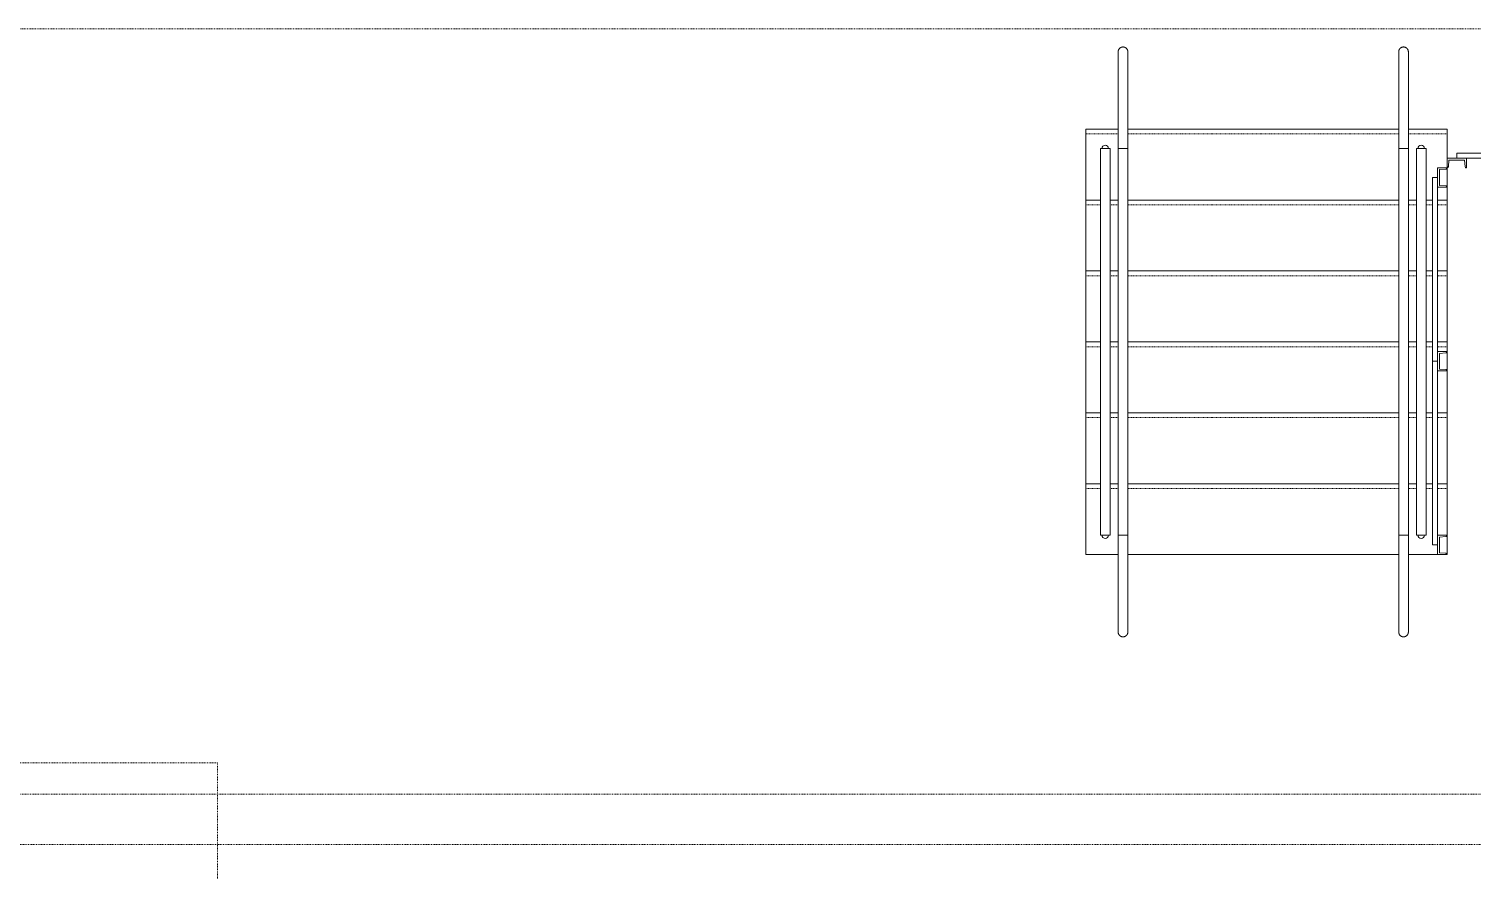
# Model space of a CAD drawing. Header units: inches. Extents: x -4010 to -1814, y 9846 to 12241.
# Drawn here: x -2524.9 to -2301.1, y 12110.2 to 12240.7 of the extents above; entities that cross this region are included whole.
import ezdxf

# ---------------------------------------------------------------- set-up
doc = ezdxf.new("R2010")
doc.units = ezdxf.units.IN
doc.header["$MEASUREMENT"] = 0
for name, pattern in [('Aligning Line 1_8_', [0.25, 0.125, -0.125]), ('Aligning Line 1_8__2_', [0.25, 0.125, -0.125]), ('Dash_2_', [0.25, 0.125, -0.125]), ('Overhead 1_16_', [0.101562, 0.0625, -0.039062])]:
    doc.linetypes.add(name, pattern=pattern)
for name, color, linetype, lineweight in [('0-1', 7, 'Continuous', 5), ('0-2', 7, 'Continuous', 9), ('A-FLOR-HRAL-1', 7, 'Continuous', 9), ('A-GLAZ-CURT-1', 7, 'Continuous', 9), ('A-GLAZ-CWMG-1', 7, 'Continuous', 9), ('G-ANNO-SYMB', 111, 'Aligning Line 1_8_', 9), ('G-ANNO-SYMB-1', 147, 'Aligning Line 1_8_', 9), ('G-ANNO-SYMB-2', 147, 'Aligning Line 1_8__2_', 9), ('G-ANNO-SYMB-4', 111, 'Dash_2_', 9), ('S-STRS-1', 7, 'Continuous', 9), ('S-STRS-2', 7, 'Overhead 1_16_', 9)]:
    doc.layers.add(name, color=color, linetype=linetype, lineweight=lineweight)

# ---------------------------------------------------------------- blocks, each defined once
blk = doc.blocks.new('Horizontal_Siding - Horizontal_Siding-2850239-UNIT PLANS - 1ST FLOOR')
at = {"layer": 'A-GLAZ-CURT-1'}
for p, q in [((-14.25, -2.25), (-14.25, -1.5)), ((-12.75, -1.5), (12.75, -1.5)), ((14.25, -1.5), (14.25, -2.25)), ((14.25, -2.25), (-14.25, -2.25))]:
    blk.add_line(p, q, dxfattribs=at)
blk = doc.blocks.new('Rectangular Mullion - RAILING POST-2669756-UNIT PLANS - 1ST FLOOR')
at = {"layer": 'A-GLAZ-CWMG-1'}
for p, q in [((-1.5, 1.5), (1.5, 1.5)), ((-1.5, 0), (-1.5, 1.5)), ((-1.22, 1.18), (-1.29, 0.21)), ((1.22, 1.18), (-1.22, 1.18)), ((1.29, 0.21), (1.22, 1.18)), ((1.5, 1.5), (1.5, 0))]:
    blk.add_line(p, q, dxfattribs=at)
for centre, radius, start, end in [((-1.5, 0.21), 0.21, 270, 0.528), ((1.5, 0.21), 0.211, 179.472, 270)]:
    blk.add_arc(centre, radius, start, end, dxfattribs=at)
blk = doc.blocks.new('Rectangular Mullion - RAILING POST-2680128-UNIT PLANS - 1ST FLOOR')
at = {"layer": 'A-GLAZ-CWMG-1'}
for p, q in [((-3, 1.5), (0, 1.5)), ((-3, 0), (-3, 1.5)), ((-2.72, 1.18), (-2.79, 0.21)), ((-0.28, 1.18), (-2.72, 1.18)), ((-0.21, 0.21), (-0.28, 1.18)), ((0, 1.5), (0, 0))]:
    blk.add_line(p, q, dxfattribs=at)
for centre, radius, start, end in [((-3, 0.21), 0.21, 270, 0.528), ((0, 0.21), 0.211, 179.472, 270)]:
    blk.add_arc(centre, radius, start, end, dxfattribs=at)
blk = doc.blocks.new('Rectangular Mullion - RAILING POST-2806294-UNIT PLANS - 1ST FLOOR')
at = {"layer": 'A-GLAZ-CWMG-1'}
for p, q in [((0, 1.5), (-3, 1.5)), ((-3, 1.5), (-3, 0)), ((-2.79, 0.21), (-2.72, 1.18)), ((-2.72, 1.18), (-0.28, 1.18)), ((-0.28, 1.18), (-0.21, 0.21)), ((0, 0), (0, 1.5))]:
    blk.add_line(p, q, dxfattribs=at)
for centre, start, end in [((-3, 0.21), 270, 0.528), ((0, 0.21), 179.472, 270)]:
    blk.add_arc(centre, 0.21, start, end, dxfattribs=at)
blk = doc.blocks.new('Horizontal_Siding - Horizontal_Siding-2852189-UNIT PLANS - 1ST FLOOR')
at = {"layer": 'A-GLAZ-CURT-1'}
for p, q in [((-16.44, 2.25), (16.44, 2.25)), ((-16.44, 1.5), (-16.44, 2.25)), ((16.44, 2.25), (16.44, 1.5)), ((14.94, 1.5), (-14.94, 1.5))]:
    blk.add_line(p, q, dxfattribs=at)
blk = doc.blocks.new('Rectangular Mullion - RAILING POST-2806288-UNIT PLANS - 1ST FLOOR')
at = {"layer": 'A-GLAZ-CWMG-1'}
for p, q in [((-3, 0), (-3, -1.5)), ((0, -1.5), (0, 0)), ((-3, -1.5), (0, -1.5)), ((-2.72, -1.18), (-2.79, -0.21)), ((-0.28, -1.18), (-2.72, -1.18)), ((-0.21, -0.21), (-0.28, -1.18))]:
    blk.add_line(p, q, dxfattribs=at)
for centre, radius, start, end in [((-3, -0.21), 0.211, 359.472, 90), ((0, -0.21), 0.21, 90, 180.528)]:
    blk.add_arc(centre, radius, start, end, dxfattribs=at)
blk = doc.blocks.new('Railing - 1_-2850776-UNIT PLANS - 1ST FLOOR')
at = {"layer": 'A-FLOR-HRAL-1'}
for p, q in [((2, 11), (2, 0)), ((3.5, 0), (3.5, 11))]:
    blk.add_line(p, q, dxfattribs=at)
at = {"layer": 'A-FLOR-HRAL-1', "flags": 128}
for points in [[(2, 15), (2, 15.03), (2, 15.06), (2.01, 15.09), (2.01, 15.12), (2.01, 15.15), (2.02, 15.18), (2.03, 15.21), (2.04, 15.24), (2.05, 15.26), (2.06, 15.29), (2.07, 15.32), (2.08, 15.35), (2.1, 15.37), (2.11, 15.4), (2.13, 15.42), (2.15, 15.45), (2.17, 15.47), (2.19, 15.49), (2.21, 15.52), (2.23, 15.54), (2.25, 15.56), (2.27, 15.58), (2.3, 15.6), (2.32, 15.61), (2.34, 15.63), (2.37, 15.65), (2.4, 15.66), (2.42, 15.68), (2.45, 15.69), (2.48, 15.7), (2.51, 15.71), (2.53, 15.72), (2.56, 15.73), (2.59, 15.73), (2.62, 15.74), (2.65, 15.74), (2.68, 15.75), (2.71, 15.75), (2.74, 15.75)], [(2.75, 15.75), (2.78, 15.75), (2.81, 15.75), (2.84, 15.74), (2.87, 15.74), (2.9, 15.74), (2.93, 15.73), (2.96, 15.72), (2.99, 15.71), (3.01, 15.7), (3.04, 15.69), (3.07, 15.68), (3.1, 15.67), (3.12, 15.65), (3.15, 15.64), (3.17, 15.62), (3.2, 15.6), (3.22, 15.58), (3.24, 15.56), (3.27, 15.54), (3.29, 15.52), (3.31, 15.5), (3.33, 15.48), (3.35, 15.45), (3.36, 15.43), (3.38, 15.41), (3.4, 15.38), (3.41, 15.35), (3.43, 15.33), (3.44, 15.3), (3.45, 15.27), (3.46, 15.24), (3.47, 15.22), (3.48, 15.19), (3.48, 15.16), (3.49, 15.13), (3.49, 15.1), (3.5, 15.07), (3.5, 15.04), (3.5, 15.01)], [(2, 15), (2, 15), (2, 14.99), (2, 14.97), (2, 14.95), (2, 14.92), (2, 14.89), (2, 14.84), (2, 14.8), (2, 14.74), (2, 14.68), (2, 14.62), (2, 14.55), (2, 14.47), (2, 14.39), (2, 14.3), (2, 14.21), (2, 14.11), (2, 14.01), (2, 13.9), (2, 13.79), (2, 13.67), (2, 13.55), (2, 13.42), (2, 13.29), (2, 13.16), (2, 13.02), (2, 12.89), (2, 12.74), (2, 12.6), (2, 12.45), (2, 12.3), (2, 12.15), (2, 11.99), (2, 11.84), (2, 11.68), (2, 11.52), (2, 11.36), (2, 11.2), (2, 11.04), (2, 11)], [(2, 14.5), (2, 14.53), (2, 14.6), (2, 14.67), (2, 14.73), (2, 14.78), (2, 14.83), (2, 14.87), (2, 14.91), (2, 14.94), (2, 14.97), (2, 14.98), (2, 14.99), (2, 15)], [(3.5, 11), (3.5, 11.16), (3.5, 11.32), (3.5, 11.48), (3.5, 11.64), (3.5, 11.79), (3.5, 11.95), (3.5, 12.11), (3.5, 12.26), (3.5, 12.41), (3.5, 12.56), (3.5, 12.7), (3.5, 12.85), (3.5, 12.99), (3.5, 13.12), (3.5, 13.26), (3.5, 13.39), (3.5, 13.52), (3.5, 13.64), (3.5, 13.76), (3.5, 13.87), (3.5, 13.98), (3.5, 14.08), (3.5, 14.18), (3.5, 14.28), (3.5, 14.37), (3.5, 14.45), (3.5, 14.53), (3.5, 14.6), (3.5, 14.67), (3.5, 14.73), (3.5, 14.78), (3.5, 14.83), (3.5, 14.87), (3.5, 14.91), (3.5, 14.94), (3.5, 14.97), (3.5, 14.98), (3.5, 14.99), (3.5, 15), (3.5, 15)], [(3.5, 15), (3.5, 14.99), (3.5, 14.97), (3.5, 14.95), (3.5, 14.92), (3.5, 14.89), (3.5, 14.84), (3.5, 14.8), (3.5, 14.74), (3.5, 14.68), (3.5, 14.62), (3.5, 14.55), (3.5, 14.52)], [(3.5, 14.07), (3.5, 14.01), (3.5, 13.9), (3.5, 13.79), (3.5, 13.67), (3.5, 13.55), (3.5, 13.42), (3.5, 13.29), (3.5, 13.16), (3.5, 13.02), (3.5, 12.89), (3.5, 12.74), (3.5, 12.6), (3.5, 12.45), (3.5, 12.3), (3.5, 12.15), (3.5, 11.99), (3.5, 11.84), (3.5, 11.68), (3.5, 11.52), (3.5, 11.36), (3.5, 11.2), (3.5, 11.04), (3.5, 11)], [(2, 11), (2, 11.16), (2, 11.32), (2, 11.48), (2, 11.64), (2, 11.79), (2, 11.95), (2, 12.11), (2, 12.26), (2, 12.41), (2, 12.56), (2, 12.7), (2, 12.85), (2, 12.94)]]:
    blk.add_lwpolyline(points, dxfattribs=at)
at = {"layer": 'A-FLOR-HRAL-1'}
blk.add_arc((0, 0), 0.5, 360, 180, dxfattribs=at)
blk = doc.blocks.new('Railing - 1_-2850778-UNIT PLANS - 1ST FLOOR')
at = {"layer": 'A-FLOR-HRAL-1'}
for p, q in [((2, 0), (2, -11)), ((3.5, -11), (3.5, 0))]:
    blk.add_line(p, q, dxfattribs=at)
at = {"layer": 'A-FLOR-HRAL-1', "flags": 128}
for points in [[(2, -12.94), (2, -12.89), (2, -12.74), (2, -12.6), (2, -12.45), (2, -12.3), (2, -12.15), (2, -11.99), (2, -11.84), (2, -11.68), (2, -11.52), (2, -11.36), (2, -11.2), (2, -11.04), (2, -11)], [(2, -11), (2, -11.16), (2, -11.32), (2, -11.48), (2, -11.64), (2, -11.79), (2, -11.95), (2, -12.11), (2, -12.26), (2, -12.41), (2, -12.56), (2, -12.7), (2, -12.85), (2, -12.99), (2, -13.12), (2, -13.26), (2, -13.39), (2, -13.52), (2, -13.64), (2, -13.76), (2, -13.87), (2, -13.98), (2, -14.08), (2, -14.18), (2, -14.28), (2, -14.37), (2, -14.45), (2, -14.53), (2, -14.6), (2, -14.67), (2, -14.73), (2, -14.78), (2, -14.83), (2, -14.87), (2, -14.91), (2, -14.94), (2, -14.97), (2, -14.98), (2, -14.99), (2, -15), (2, -15)], [(3.5, -11), (3.5, -11.16), (3.5, -11.32), (3.5, -11.48), (3.5, -11.64), (3.5, -11.79), (3.5, -11.95), (3.5, -12.11), (3.5, -12.26), (3.5, -12.41), (3.5, -12.56), (3.5, -12.7), (3.5, -12.85)], [(3.5, -15), (3.5, -15), (3.5, -14.99), (3.5, -14.97), (3.5, -14.95), (3.5, -14.92), (3.5, -14.89), (3.5, -14.84), (3.5, -14.8), (3.5, -14.74), (3.5, -14.68), (3.5, -14.62), (3.5, -14.55), (3.5, -14.47), (3.5, -14.39), (3.5, -14.3), (3.5, -14.21), (3.5, -14.11), (3.5, -14.01), (3.5, -13.9), (3.5, -13.79), (3.5, -13.67), (3.5, -13.55), (3.5, -13.42), (3.5, -13.29), (3.5, -13.16), (3.5, -13.02), (3.5, -12.89), (3.5, -12.74), (3.5, -12.6), (3.5, -12.45), (3.5, -12.3), (3.5, -12.15), (3.5, -11.99), (3.5, -11.84), (3.5, -11.68), (3.5, -11.52), (3.5, -11.36), (3.5, -11.2), (3.5, -11.04), (3.5, -11)], [(2, -15), (2, -14.99), (2, -14.97), (2, -14.95), (2, -14.92), (2, -14.89), (2, -14.84), (2, -14.8), (2, -14.74), (2, -14.68), (2, -14.62), (2, -14.55), (2, -14.5)], [(2.75, -15.75), (2.72, -15.75), (2.69, -15.75), (2.66, -15.74), (2.63, -15.74), (2.6, -15.74), (2.57, -15.73), (2.54, -15.72), (2.51, -15.71), (2.49, -15.7), (2.46, -15.69), (2.43, -15.68), (2.4, -15.67), (2.38, -15.65), (2.35, -15.64), (2.33, -15.62), (2.3, -15.6), (2.28, -15.58), (2.26, -15.56), (2.23, -15.54), (2.21, -15.52), (2.19, -15.5), (2.17, -15.48), (2.15, -15.45), (2.14, -15.43), (2.12, -15.41), (2.1, -15.38), (2.09, -15.35), (2.07, -15.33), (2.06, -15.3), (2.05, -15.27), (2.04, -15.24), (2.03, -15.22), (2.02, -15.19), (2.02, -15.16), (2.01, -15.13), (2.01, -15.1), (2, -15.07), (2, -15.04), (2, -15.01)], [(3.5, -15), (3.5, -15.03), (3.5, -15.06), (3.49, -15.09), (3.49, -15.12), (3.49, -15.15), (3.48, -15.18), (3.47, -15.21), (3.46, -15.24), (3.45, -15.26), (3.44, -15.29), (3.43, -15.32), (3.42, -15.35), (3.4, -15.37), (3.39, -15.4), (3.37, -15.42), (3.35, -15.45), (3.33, -15.47), (3.31, -15.49), (3.29, -15.52), (3.27, -15.54), (3.25, -15.56), (3.23, -15.58), (3.2, -15.6), (3.18, -15.61), (3.16, -15.63), (3.13, -15.65), (3.1, -15.66), (3.08, -15.68), (3.05, -15.69), (3.02, -15.7), (2.99, -15.71), (2.97, -15.72), (2.94, -15.73), (2.91, -15.73), (2.88, -15.74), (2.85, -15.74), (2.82, -15.75), (2.79, -15.75), (2.76, -15.75)], [(3.5, -13.54), (3.5, -13.64), (3.5, -13.76), (3.5, -13.87), (3.5, -13.98), (3.5, -14.08), (3.5, -14.18), (3.5, -14.28), (3.5, -14.37), (3.5, -14.45), (3.5, -14.53), (3.5, -14.6), (3.5, -14.67), (3.5, -14.73), (3.5, -14.78), (3.5, -14.83), (3.5, -14.87), (3.5, -14.91), (3.5, -14.94), (3.5, -14.97), (3.5, -14.98), (3.5, -14.99), (3.5, -15)]]:
    blk.add_lwpolyline(points, dxfattribs=at)
at = {"layer": 'A-FLOR-HRAL-1'}
blk.add_arc((0, 0), 0.5, 180, 360, dxfattribs=at)
blk = doc.blocks.new('Railing - Railing-2852121-UNIT PLANS - 1ST FLOOR')
at = {"layer": 'A-FLOR-HRAL-1'}
for p, q in [((-2358.7, 12222.19), (-2357.2, 12222.19)), ((-2358.7, 12222.19), (-2358.7, 12162.19)), ((-2357.2, 12222.19), (-2357.2, 12162.19)), ((-2355.95, 12222.19), (-2354.45, 12222.19)), ((-2355.95, 12222.19), (-2355.95, 12162.19)), ((-2354.45, 12222.19), (-2354.45, 12162.19)), ((-2357.2, 12162.19), (-2358.7, 12162.19)), ((-2354.45, 12162.19), (-2355.95, 12162.19))]:
    blk.add_line(p, q, dxfattribs=at)
for name, p in [('Railing - 1_-2850776-UNIT PLANS - 1ST FLOOR', (-2357.95, 12222.19)), ('Railing - 1_-2850778-UNIT PLANS - 1ST FLOOR', (-2357.95, 12162.19))]:
    blk.add_blockref(name, p)
blk = doc.blocks.new('Railing - 1_-V46-UNIT PLANS - 1ST FLOOR')
at = {"layer": 'A-FLOR-HRAL-1'}
for p, q in [((2, 11), (2, 0)), ((3.5, 0), (3.5, 11))]:
    blk.add_line(p, q, dxfattribs=at)
at = {"layer": 'A-FLOR-HRAL-1', "flags": 128}
for points in [[(2.1, 15.37), (2.11, 15.4), (2.13, 15.42), (2.15, 15.45), (2.17, 15.47), (2.19, 15.49), (2.21, 15.52), (2.23, 15.54), (2.25, 15.56), (2.27, 15.58), (2.3, 15.6), (2.32, 15.61), (2.34, 15.63), (2.37, 15.65), (2.4, 15.66), (2.42, 15.68), (2.45, 15.69), (2.48, 15.7), (2.51, 15.71), (2.53, 15.72), (2.56, 15.73), (2.59, 15.73), (2.62, 15.74), (2.65, 15.74), (2.68, 15.75), (2.71, 15.75), (2.74, 15.75)], [(2.75, 15.75), (2.78, 15.75), (2.81, 15.75), (2.84, 15.74), (2.87, 15.74), (2.9, 15.74), (2.93, 15.73), (2.96, 15.72), (2.99, 15.71), (3.01, 15.7), (3.04, 15.69), (3.07, 15.68), (3.1, 15.67), (3.12, 15.65), (3.15, 15.64), (3.17, 15.62), (3.2, 15.6), (3.22, 15.58), (3.24, 15.56), (3.27, 15.54), (3.29, 15.52), (3.31, 15.5), (3.33, 15.48), (3.35, 15.45), (3.36, 15.43), (3.38, 15.41), (3.4, 15.38), (3.41, 15.35), (3.43, 15.33), (3.44, 15.3), (3.45, 15.27), (3.46, 15.24), (3.47, 15.22), (3.48, 15.19), (3.48, 15.16), (3.49, 15.13), (3.49, 15.1), (3.5, 15.07), (3.5, 15.04), (3.5, 15.01)], [(2, 15), (2, 15.03), (2, 15.06), (2.01, 15.09), (2.01, 15.12), (2.01, 15.15), (2.02, 15.18), (2.03, 15.21), (2.04, 15.24), (2.05, 15.26), (2.06, 15.29), (2.07, 15.32), (2.08, 15.35), (2.09, 15.36)], [(2, 15), (2, 15), (2, 14.99), (2, 14.97), (2, 14.95), (2, 14.92), (2, 14.89), (2, 14.84), (2, 14.8), (2, 14.74), (2, 14.68), (2, 14.62), (2, 14.55), (2, 14.47), (2, 14.39), (2, 14.3), (2, 14.21), (2, 14.11), (2, 14.01), (2, 13.9), (2, 13.79), (2, 13.67), (2, 13.55), (2, 13.42), (2, 13.29), (2, 13.16), (2, 13.02), (2, 12.89), (2, 12.74), (2, 12.6), (2, 12.45), (2, 12.3), (2, 12.15), (2, 11.99), (2, 11.84), (2, 11.68), (2, 11.52), (2, 11.36), (2, 11.2), (2, 11.04), (2, 11)], [(2, 14.5), (2, 14.53), (2, 14.6), (2, 14.67), (2, 14.73), (2, 14.78), (2, 14.83), (2, 14.87), (2, 14.91), (2, 14.94), (2, 14.97), (2, 14.98), (2, 14.99), (2, 15)], [(3.5, 11), (3.5, 11.16), (3.5, 11.32), (3.5, 11.48), (3.5, 11.64), (3.5, 11.79), (3.5, 11.95), (3.5, 12.11), (3.5, 12.26), (3.5, 12.41), (3.5, 12.56), (3.5, 12.7), (3.5, 12.85), (3.5, 12.99), (3.5, 13.12), (3.5, 13.26), (3.5, 13.39), (3.5, 13.52), (3.5, 13.64), (3.5, 13.76), (3.5, 13.87), (3.5, 13.98), (3.5, 14.08), (3.5, 14.18), (3.5, 14.28), (3.5, 14.37), (3.5, 14.45), (3.5, 14.53), (3.5, 14.6), (3.5, 14.67), (3.5, 14.73), (3.5, 14.78), (3.5, 14.83), (3.5, 14.87), (3.5, 14.91), (3.5, 14.94), (3.5, 14.97), (3.5, 14.98), (3.5, 14.99), (3.5, 15), (3.5, 15)], [(3.5, 15), (3.5, 14.99), (3.5, 14.97), (3.5, 14.95), (3.5, 14.92), (3.5, 14.89), (3.5, 14.84), (3.5, 14.8), (3.5, 14.74), (3.5, 14.68), (3.5, 14.62), (3.5, 14.55), (3.5, 14.52)], [(3.5, 14.07), (3.5, 14.01), (3.5, 13.9), (3.5, 13.79), (3.5, 13.67), (3.5, 13.55), (3.5, 13.42), (3.5, 13.29), (3.5, 13.16), (3.5, 13.02), (3.5, 12.89), (3.5, 12.74), (3.5, 12.6), (3.5, 12.45), (3.5, 12.3), (3.5, 12.15), (3.5, 11.99), (3.5, 11.84), (3.5, 11.68), (3.5, 11.52), (3.5, 11.36), (3.5, 11.2), (3.5, 11.04), (3.5, 11)], [(2, 11), (2, 11.16), (2, 11.32), (2, 11.48), (2, 11.64), (2, 11.79), (2, 11.95), (2, 12.11), (2, 12.26), (2, 12.41), (2, 12.56), (2, 12.7), (2, 12.85), (2, 12.94)]]:
    blk.add_lwpolyline(points, dxfattribs=at)
at = {"layer": 'A-FLOR-HRAL-1'}
blk.add_arc((0, 0), 0.5, 360, 180, dxfattribs=at)
blk = doc.blocks.new('Railing - Railing-2852128-UNIT PLANS - 1ST FLOOR')
at = {"layer": 'A-FLOR-HRAL-1'}
for p, q in [((-2312.45, 12222.19), (-2310.95, 12222.19)), ((-2312.45, 12222.19), (-2312.45, 12162.19)), ((-2310.95, 12222.19), (-2310.95, 12162.19)), ((-2309.7, 12222.19), (-2308.2, 12222.19)), ((-2309.7, 12222.19), (-2309.7, 12162.19)), ((-2308.2, 12222.19), (-2308.2, 12162.19)), ((-2310.95, 12162.19), (-2312.45, 12162.19)), ((-2308.2, 12162.19), (-2309.7, 12162.19))]:
    blk.add_line(p, q, dxfattribs=at)
at = {"extrusion": (0, 0, -1), "zscale": -1}
for name, p in [('Railing - 1_-V46-UNIT PLANS - 1ST FLOOR', (2308.95, 12222.19)), ('Railing - 1_-2850778-UNIT PLANS - 1ST FLOOR', (2308.95, 12162.19))]:
    blk.add_blockref(name, p, dxfattribs=at)
blk = doc.blocks.new('CTR - 1st Phase - Shell_rvt-1-UNIT PLANS - 1ST FLOOR')
at = {"layer": 'S-STRS-1'}
for p, q in [((-2355.95, 12225.19), (-2360.95, 12225.19)), ((-2360.95, 12225.19), (-2360.95, 12214.19)), ((-2312.45, 12225.19), (-2354.45, 12225.19)), ((-2304.95, 12225.19), (-2310.95, 12225.19)), ((-2304.95, 12225.19), (-2304.95, 12220.69)), ((-2304.95, 12219.19), (-2304.95, 12214.19)), ((-2360.95, 12214.19), (-2360.95, 12203.19)), ((-2358.7, 12214.19), (-2360.95, 12214.19)), ((-2355.95, 12214.19), (-2357.2, 12214.19)), ((-2312.45, 12214.19), (-2354.45, 12214.19)), ((-2309.7, 12214.19), (-2310.95, 12214.19)), ((-2307.2, 12214.19), (-2308.2, 12214.19)), ((-2304.95, 12214.19), (-2306.45, 12214.19)), ((-2304.95, 12214.19), (-2304.95, 12203.19)), ((-2360.95, 12203.19), (-2360.95, 12192.19)), ((-2358.7, 12203.19), (-2360.95, 12203.19)), ((-2355.95, 12203.19), (-2357.2, 12203.19)), ((-2312.45, 12203.19), (-2354.45, 12203.19)), ((-2309.7, 12203.19), (-2310.95, 12203.19)), ((-2307.2, 12203.19), (-2308.2, 12203.19)), ((-2304.95, 12203.19), (-2306.45, 12203.19)), ((-2304.95, 12203.19), (-2304.95, 12192.19)), ((-2360.95, 12192.19), (-2360.95, 12181.19)), ((-2358.7, 12192.19), (-2360.95, 12192.19)), ((-2355.95, 12192.19), (-2357.2, 12192.19)), ((-2312.45, 12192.19), (-2354.45, 12192.19)), ((-2309.7, 12192.19), (-2310.95, 12192.19)), ((-2307.2, 12192.19), (-2308.2, 12192.19)), ((-2304.95, 12192.19), (-2306.45, 12192.19)), ((-2304.95, 12192.19), (-2304.95, 12181.19)), ((-2360.95, 12181.19), (-2360.95, 12170.19)), ((-2358.7, 12181.19), (-2360.95, 12181.19)), ((-2355.95, 12181.19), (-2357.2, 12181.19)), ((-2312.45, 12181.19), (-2354.45, 12181.19)), ((-2309.7, 12181.19), (-2310.95, 12181.19)), ((-2307.2, 12181.19), (-2308.2, 12181.19)), ((-2304.95, 12181.19), (-2306.45, 12181.19)), ((-2304.95, 12181.19), (-2304.95, 12170.19)), ((-2360.95, 12170.19), (-2360.95, 12159.19)), ((-2358.7, 12170.19), (-2360.95, 12170.19)), ((-2355.95, 12170.19), (-2357.2, 12170.19)), ((-2312.45, 12170.19), (-2354.45, 12170.19)), ((-2309.7, 12170.19), (-2310.95, 12170.19)), ((-2307.2, 12170.19), (-2308.2, 12170.19)), ((-2304.95, 12170.19), (-2306.45, 12170.19)), ((-2304.95, 12170.19), (-2304.95, 12159.19)), ((-2355.95, 12159.19), (-2360.95, 12159.19)), ((-2312.45, 12159.19), (-2354.45, 12159.19)), ((-2306.45, 12159.19), (-2310.95, 12159.19))]:
    blk.add_line(p, q, dxfattribs=at)
at = {"layer": 'S-STRS-2'}
for p, q in [((-2355.95, 12224.44), (-2360.95, 12224.44)), ((-2312.45, 12224.44), (-2354.45, 12224.44)), ((-2304.95, 12224.44), (-2310.95, 12224.44)), ((-2358.7, 12213.44), (-2360.95, 12213.44)), ((-2355.95, 12213.44), (-2357.2, 12213.44)), ((-2312.45, 12213.44), (-2354.45, 12213.44)), ((-2309.7, 12213.44), (-2310.95, 12213.44)), ((-2307.2, 12213.44), (-2308.2, 12213.44)), ((-2304.95, 12213.44), (-2306.45, 12213.44)), ((-2358.7, 12202.44), (-2360.95, 12202.44)), ((-2355.95, 12202.44), (-2357.2, 12202.44)), ((-2312.45, 12202.44), (-2354.45, 12202.44)), ((-2309.7, 12202.44), (-2310.95, 12202.44)), ((-2307.2, 12202.44), (-2308.2, 12202.44)), ((-2304.95, 12202.44), (-2306.45, 12202.44)), ((-2358.7, 12191.44), (-2360.95, 12191.44)), ((-2355.95, 12191.44), (-2357.2, 12191.44)), ((-2312.45, 12191.44), (-2354.45, 12191.44)), ((-2309.7, 12191.44), (-2310.95, 12191.44)), ((-2307.2, 12191.44), (-2308.2, 12191.44)), ((-2304.95, 12191.44), (-2306.45, 12191.44)), ((-2358.7, 12180.44), (-2360.95, 12180.44)), ((-2355.95, 12180.44), (-2357.2, 12180.44)), ((-2312.45, 12180.44), (-2354.45, 12180.44)), ((-2309.7, 12180.44), (-2310.95, 12180.44)), ((-2307.2, 12180.44), (-2308.2, 12180.44)), ((-2304.95, 12180.44), (-2306.45, 12180.44)), ((-2358.7, 12169.44), (-2360.95, 12169.44)), ((-2355.95, 12169.44), (-2357.2, 12169.44)), ((-2312.45, 12169.44), (-2354.45, 12169.44)), ((-2309.7, 12169.44), (-2310.95, 12169.44)), ((-2307.2, 12169.44), (-2308.2, 12169.44)), ((-2304.95, 12169.44), (-2306.45, 12169.44))]:
    blk.add_line(p, q, dxfattribs=at)
at = {"layer": '0-2'}
for name, p in [('Railing - Railing-2852121-UNIT PLANS - 1ST FLOOR', (0, 0)), ('Railing - Railing-2852128-UNIT PLANS - 1ST FLOOR', (0, 0)), ('Horizontal_Siding - Horizontal_Siding-2852189-UNIT PLANS - 1ST FLOOR', (-2287.01, 12219.19))]:
    blk.add_blockref(name, p, dxfattribs=at)
for name, p, rotation in [('Rectangular Mullion - RAILING POST-2806288-UNIT PLANS - 1ST FLOOR', (-2304.95, 12219.19), 180), ('Rectangular Mullion - RAILING POST-2806294-UNIT PLANS - 1ST FLOOR', (-2304.95, 12219.19), 90.00000000000057), ('Horizontal_Siding - Horizontal_Siding-2850239-UNIT PLANS - 1ST FLOOR', (-2304.95, 12203.44), 270.0000000000006), ('Horizontal_Siding - Horizontal_Siding-2850239-UNIT PLANS - 1ST FLOOR', (-2304.95, 12174.94), 270.0000000000006)]:
    blk.add_blockref(name, p, dxfattribs=dict(at, rotation=rotation))
at = {"layer": '0-2', "extrusion": (0, 0, -1), "rotation": 269.9999999999994}
for name, p in [('Rectangular Mullion - RAILING POST-2669756-UNIT PLANS - 1ST FLOOR', (2304.95, 12189.19)), ('Rectangular Mullion - RAILING POST-2680128-UNIT PLANS - 1ST FLOOR', (2304.95, 12159.19))]:
    blk.add_blockref(name, p, dxfattribs=at)
blk = doc.blocks.new('CTR - 1st Phase -Stairs _ Elevators_rvt-1-UNIT PLANS - 1ST FLOOR')
at = {"layer": 'G-ANNO-SYMB-1'}
for q in [(-2733.74, 12126.9), (-2495.61, 11811.24)]:
    blk.add_line((-2495.61, 12126.9), q, dxfattribs=at)
blk = doc.blocks.new('CTR - 1st Phase - Structure_rvt-1-UNIT PLANS - 1ST FLOOR')
at = {"layer": 'G-ANNO-SYMB-2'}
blk.add_line((-1904.06, 12122.03), (-3864.19, 12122.03), dxfattribs=at)

msp = doc.modelspace()

# ---------------------------------------------------------------- block references
at = {"layer": '0-1'}
msp.add_blockref('CTR - 1st Phase - Shell_rvt-1-UNIT PLANS - 1ST FLOOR', (0, 0), dxfattribs=at)

# ---------------------------------------------------------------- next in the draw order: block references
msp.add_blockref('CTR - 1st Phase -Stairs _ Elevators_rvt-1-UNIT PLANS - 1ST FLOOR', (0, 0), dxfattribs=at)

# ---------------------------------------------------------------- next in the draw order: block references
msp.add_blockref('CTR - 1st Phase - Structure_rvt-1-UNIT PLANS - 1ST FLOOR', (0, 0), dxfattribs=at)

# ---------------------------------------------------------------- next in the draw order: linework, layer by layer
at = {"layer": 'G-ANNO-SYMB'}
msp.add_line((-1813.52288, 12240.74859), (-4009.5295, 12240.74859), dxfattribs=at)
at = {"layer": 'G-ANNO-SYMB-4'}
msp.add_line((-2527.24874, 12114.21085), (-2064.07199, 12114.21085), dxfattribs=at)

doc.saveas('drawing.dxf')
